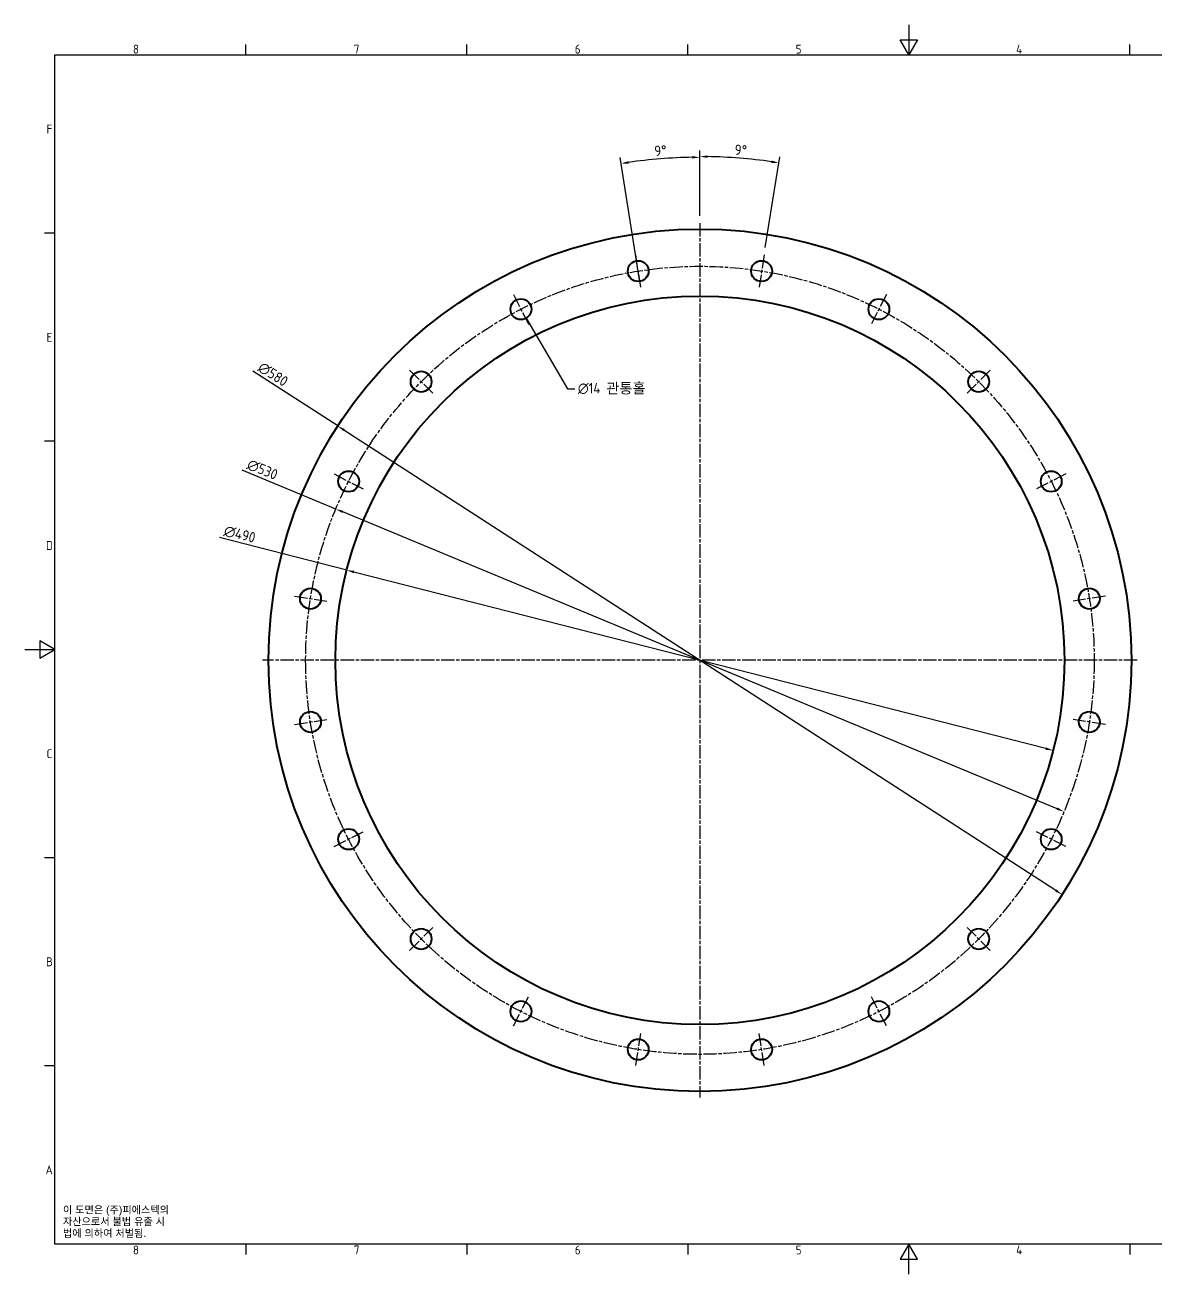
# Model space of a CAD drawing. Header units: millimetres. Extents: x 0 to 1188, y 0 to 840.
# Drawn here: x 0 to 760, y 0 to 840 of the extents above; entities that cross this region are included whole.
import ezdxf

# ---------------------------------------------------------------- set-up
doc = ezdxf.new("R2010")
doc.units = ezdxf.units.MM
doc.header["$LTSCALE"] = 2
doc.linetypes.add('CHAIN', pattern=[0.35429999999999995, 0.2362, -0.0295, 0.0591, -0.0295])
doc.layers.get('0').update_dxf_attribs({"color": 3, "lineweight": 25})
for name, color, linetype, lineweight in [('가시적인 것(ISO)', 3, 'Continuous', 40), ('경계(ISO)', 7, 'Continuous', 25), ('기호(ISO)', 5, 'Continuous', 25), ('중심 표식(ISO)', 1, 'Continuous', 25), ('중심선(ISO)', 1, 'Continuous', 25), ('치수(ISO)', 2, 'Continuous', 25)]:
    doc.layers.add(name, color=color, linetype=linetype, lineweight=lineweight)
doc.styles.add('문자 텍스트_M2B', font='isocp.shx')
doc.styles.add('문자 텍스트_PSTEK_POSCO', font='isocp.shx')
doc.styles.add('치수 텍스트_PSTEK_POSCO', font='isocp.shx')
doc.dimstyles.new('치수_PSTEK_POSCO', dxfattribs={"dimscale": 2, "dimtxt": 3.5, "dimasz": 2.5, "dimexe": 2, "dimexo": 2.5, "dimgap": 1, "dimtad": 1, "dimrnd": 1e-08, "dimdsep": 46, "dimtxsty": '치수 텍스트_PSTEK_POSCO', "dimcen": 0.09, "dimdle": 10, "dimclrd": 7, "dimclre": 7, "dimclrt": 2, "dimadec": 1, "dimazin": 2, "dimtfac": 1, "dimtmove": 0, "dimatfit": 3, "dimfxl": 0, "dimtolj": 1, "dimlwd": -1, "dimlwe": -1, "dimarcsym": 0})
doc.dimstyles.new('치수_PSTEK_POSCO$7', dxfattribs={"dimscale": 2, "dimtxt": 3.5, "dimasz": 2.5, "dimexe": 2, "dimexo": 2.5, "dimgap": 1, "dimtad": 1, "dimrnd": 1e-08, "dimdsep": 46, "dimtxsty": '치수 텍스트_PSTEK_POSCO', "dimcen": 0.09, "dimdle": 10, "dimclrd": 7, "dimclre": 7, "dimclrt": 2, "dimadec": 1, "dimazin": 2, "dimtfac": 1, "dimtmove": 0, "dimatfit": 3, "dimfxl": 0, "dimtolj": 1, "dimlwd": -1, "dimlwe": -1, "dimarcsym": 0})

# ---------------------------------------------------------------- blocks, each defined once
blk = doc.blocks.new('경계 Default Border')
at = {"layer": '경계(ISO)'}
for p, q in [((74.25000190734863, 410), (74.25000190734863, 413.4000015258789)), ((148.5000038146973, 410), (148.5000038146973, 413.4000015258789)), ((222.7499961853027, 410), (222.7499961853027, 413.4000015258789)), ((371.25, 410), (371.25, 413.4000015258789)), ((10, 350), (6.599999666213989, 350)), ((10, 280), (6.599999666213989, 280)), ((10, 140), (6.599999666213989, 140)), ((10, 70), (6.599999666213989, 70)), ((74.25000190734863, 10), (74.25000190734863, 6.599999666213989)), ((148.5000038146973, 10), (148.5000038146973, 6.599999666213989)), ((222.7499961853027, 10), (222.7499961853027, 6.599999666213989)), ((371.25, 10), (371.25, 6.599999666213989))]:
    blk.add_line(p, q, dxfattribs=at)
at = {"layer": '경계(ISO)', "flags": 128}
for points in [[(297.0000076293945, 420), (297.0000076293945, 410), (294.1132545471191, 415), (299.8867607116699, 415), (297.0000076293945, 410)], [(10, 10), (10, 410), (584.0000152587891, 410), (584.0000152587891, 10), (10, 10)], [(0, 210), (10, 210), (5, 212.8867530822754), (5, 207.1132469177246), (10, 210)], [(297.0000076293945, 0), (297.0000076293945, 10), (294.1132545471191, 5), (299.8867607116699, 5), (297.0000076293945, 10)]]:
    blk.add_lwpolyline(points, dxfattribs=at)
at = {"layer": '경계(ISO)', "color": 2, "char_height": 3.00000011920929, "attachment_point": 7, "style": '문자 텍스트_M2B'}
for s, insert in [('8', (36.26953946055972, 410.3713945155963)), ('7', (110.5195394605597, 410.3928486288991)), ('6', (184.7695394605597, 410.3713945155963)), ('5', (259.0195394605597, 410.3713945155963)), ('4', (333.0984701308117, 410.4)), ('F', (7.244539400955009, 383.4999999403954)), ('E', (7.244539400955009, 313.4713944559917)), ('D', (7.078270083685684, 243.4713944559917)), ('C', (7.244539400955009, 173.4713944559917)), ('B', (7.078270083685684, 103.4713944559917)), ('A', (6.914400698149937, 33.49284856929444)), ('8', (36.26953946055972, 6.57139439638704)), ('7', (110.5195394605597, 6.592848509689793)), ('6', (184.7695394605597, 6.57139439638704)), ('5', (259.0195394605597, 6.57139439638704)), ('4', (333.0984701308117, 6.59999988079071))]:
    blk.add_mtext(s, dxfattribs=dict(at, insert=insert))
blk = doc.blocks.new('*D24')
at = {"layer": 'Defpoints', "color": 0, "transparency": 16777216}
for p in [(210.1904031055179, 570.3147521003624), (697.088013376188, 255.1469918317867)]:
    blk.add_point(p, dxfattribs=at)
at = {"layer": '치수(ISO)', "color": 7, "transparency": 16777216}
for p, q in [((210.1904031055179, 570.3147521003624), (153.0918948662783, 607.2744918420178)), ((692.8906201841994, 257.8639552823779), (214.3877962975064, 567.5977886497712))]:
    blk.add_line(p, q, dxfattribs=at)
for points in [[(214.8406235392717, 568.2973541817694), (213.9349690557413, 566.8982231177731), (210.1904031055179, 570.3147521003624)], [(693.3434474259647, 258.563520814376), (692.4377929424343, 257.1643897503798), (697.088013376188, 255.1469918317867)]]:
    blk.add_solid(points, dxfattribs=at)
at = {"layer": '치수(ISO)', "color": 2, "transparency": 16777216, "insert": (157.759511938724, 610.8048389729688), "char_height": 7, "attachment_point": 4, "rotation": 327.08510600726595, "style": '치수 텍스트_PSTEK_POSCO'}
blk.add_mtext('\\A1;∅580', dxfattribs=at)
blk = doc.blocks.new('*D25')
at = {"layer": 'Defpoints', "color": 0, "transparency": 16777216}
for p in [(208.943079185626, 514.4599456146024), (698.3353372960798, 311.0017983175474)]:
    blk.add_point(p, dxfattribs=at)
at = {"layer": '치수(ISO)', "color": 7, "transparency": 16777216}
for p, q in [((208.943079185626, 514.4599456146024), (145.9154539962773, 540.6628199695614)), ((693.7184292006982, 312.9212148014819), (213.5599872810076, 512.5405291306677))]:
    blk.add_line(p, q, dxfattribs=at)
for points in [[(213.8798900283301, 513.3100138132315), (213.2400845336852, 511.7710444481041), (208.943079185626, 514.4599456146024)], [(694.0383319480206, 313.6906994840456), (693.3985264533758, 312.1517301189182), (698.3353372960798, 311.0017983175474)]]:
    blk.add_solid(points, dxfattribs=at)
at = {"layer": '치수(ISO)', "color": 2, "transparency": 16777216, "insert": (149.873575366758, 544.9736522809076), "char_height": 7, "attachment_point": 4, "rotation": 337.4255685557722, "style": '치수 텍스트_PSTEK_POSCO'}
blk.add_mtext('\\A1;∅530', dxfattribs=at)
blk = doc.blocks.new('*D26')
at = {"layer": 'Defpoints', "color": 0, "transparency": 16777216}
for p in [(216.258731880534, 473.356851899993), (691.0196846011722, 352.1048920321557)]:
    blk.add_point(p, dxfattribs=at)
at = {"layer": '치수(ISO)', "color": 7, "transparency": 16777216}
for p, q in [((216.258731880534, 473.356851899993), (130.6777975726701, 495.2138642610225)), ((686.1751850836147, 353.3421569287663), (221.1032313980915, 472.1195870033824))]:
    blk.add_line(p, q, dxfattribs=at)
for points in [[(221.3094422141933, 472.9270035896421), (220.8970205819898, 471.3121704171229), (216.258731880534, 473.356851899993)], [(686.3813958997164, 354.149573515026), (685.9689742675129, 352.5347403425068), (691.0196846011722, 352.1048920321557)]]:
    blk.add_solid(points, dxfattribs=at)
at = {"layer": '치수(ISO)', "color": 2, "transparency": 16777216, "insert": (133.9765887659648, 500.0479077716918), "char_height": 7, "attachment_point": 4, "rotation": 345.67315634464205, "style": '치수 텍스트_PSTEK_POSCO'}
blk.add_mtext('\\A1;∅490', dxfattribs=at)
blk = doc.blocks.new('*D27')
at = {"layer": 'Defpoints', "color": 0, "transparency": 16777216}
for p in [(435.9339083907198, 750.5681185036847), (453.6392082408531, 706.7308719660747), (413.9048541206346, 663.6037104772392), (453.6392082408531, 412.7308719660679)]:
    blk.add_point(p, dxfattribs=at)
at = {"layer": '치수(ISO)', "color": 7, "transparency": 16777216}
for p, q in [((413.1226817954334, 668.5421521802149), (400.0915538005225, 750.8174562960104)), ((453.6392082408531, 711.7308719660748), (453.6392082408531, 755.0317480969192))]:
    blk.add_line(p, q, dxfattribs=at)
blk.add_arc((453.6392082408531, 412.7308719660679), 338.3008761308513, 90.8468246028535, 98.15317539714626, dxfattribs=at)
for points in [[(405.785654756483, 746.7883449501173), (405.5371025837952, 748.4363739532694), (400.7172916606834, 746.8667029336299)], [(448.6331865419759, 751.8281093182352), (448.6455029944614, 750.1614881606903), (453.6392082408531, 751.0317480969192)]]:
    blk.add_solid(points, dxfattribs=at)
at = {"layer": '치수(ISO)', "color": 2, "transparency": 16777216, "insert": (423.0311638830511, 755.1859433109623), "char_height": 7, "attachment_point": 4, "rotation": 4.499999999999898, "style": '치수 텍스트_PSTEK_POSCO'}
blk.add_mtext('\\A1;9°', dxfattribs=at)
blk = doc.blocks.new('*D28')
at = {"layer": 'Defpoints', "color": 0, "transparency": 16777216}
for p in [(489.0482855647406, 749.6257386132881), (453.6392082408531, 706.7308719660747), (496.8151205919569, 685.3328539703324), (453.6392082408531, 412.7308719660777)]:
    blk.add_point(p, dxfattribs=at)
at = {"layer": '치수(ISO)', "color": 7, "transparency": 16777216}
for p, q in [((453.6392082408532, 711.7308719660747), (453.6392082408531, 755.4814497222947)), ((497.597292917158, 690.2712956733081), (507.2572115143777, 751.2616213481404))]:
    blk.add_line(p, q, dxfattribs=at)
blk.add_arc((453.6392082408531, 412.7308719660777), 338.7505777562169, 81.84570039718712, 89.15429960281277, dxfattribs=at)
for points in [[(458.6329220247289, 750.6112387770786), (458.6452221267517, 752.2778600553742), (453.6392082408531, 751.4814497222947)], [(501.8116781306653, 748.8805862902963), (501.5631097899264, 747.2325597256561), (506.6314736542167, 747.3108679857596)]]:
    blk.add_solid(points, dxfattribs=at)
at = {"layer": '치수(ISO)', "color": 2, "transparency": 16777216, "insert": (477.0150587692592, 756.2062215014814), "char_height": 7, "attachment_point": 4, "rotation": 355.5, "style": '치수 텍스트_PSTEK_POSCO'}
blk.add_mtext('\\A1;9°', dxfattribs=at)

msp = doc.modelspace()

# ---------------------------------------------------------------- linework, layer by layer
at = {"layer": '가시적인 것(ISO)'}
for centre, radius in [((453.6392082408531, 412.7308719660746), 290), ((412.1840750051921, 674.4682822237859), 7.000000000000001), ((495.0943414765143, 674.4682822237859), 7.000000000000001), ((453.6392082408531, 412.7308719660746), 245), ((333.3317258098734, 648.8476008759919), 7.000000000000001), ((573.946690671833, 648.8476008759917), 7.000000000000001), ((266.2559112264183, 600.1141689805096), 7.000000000000001), ((641.0225052552881, 600.1141689805095), 7.000000000000001), ((217.522479330936, 533.0383543970545), 7.000000000000001), ((689.7559371507704, 533.0383543970543), 7.000000000000001), ((191.9017979831419, 454.1860052017358), 7.000000000000001), ((715.3766184985643, 454.1860052017356), 7.000000000000001), ((191.9017979831419, 371.2757387304135), 7.000000000000001), ((715.3766184985643, 371.2757387304134), 7.000000000000001), ((217.5224793309359, 292.4233895350949), 7.000000000000001), ((689.7559371507703, 292.4233895350948), 7.000000000000001), ((266.2559112264182, 225.3475749516398), 7.000000000000001), ((641.022505255288, 225.3475749516397), 7.000000000000001), ((333.3317258098732, 176.6141430561575), 7.000000000000001), ((573.9466906718328, 176.6141430561574), 7.000000000000001), ((412.1840750051919, 150.9934617083634), 7.000000000000001), ((495.0943414765142, 150.9934617083634), 7.000000000000001)]:
    msp.add_circle(centre, radius, dxfattribs=at)
at = {"layer": '중심 표식(ISO)', "linetype": 'CHAIN', "ltscale": 19.05165100097656}
for p, q in [((453.6392082408531, 706.7308719660747), (453.6392082408531, 118.7308719660746)), ((413.9048541206346, 663.6037104772392), (410.4632958897496, 685.3328539703324)), ((496.8151205919569, 685.3328539703324), (493.3735623610718, 663.6037104772392)), ((328.3378303127384, 658.648672642064), (338.3256213070084, 639.0465291099199)), ((578.940586168968, 658.6486726420638), (568.9527951746979, 639.0465291099197)), ((258.4777366333662, 607.8923435735617), (274.0340858194702, 592.3359943874575)), ((648.8006798483401, 607.8923435735614), (633.2443306622362, 592.3359943874574)), ((207.7214075648639, 538.0322498941895), (227.323551097008, 528.0444588999195)), ((699.5570089168425, 538.0322498941892), (679.9548653846983, 528.0444588999193)), ((181.0372262365954, 455.9067843171784), (202.7663697296884, 452.4652260862933)), ((726.2411902451108, 455.9067843171781), (704.5120467520178, 452.4652260862931)), ((747.6392082408531, 412.7308719660746), (159.6392082408531, 412.7308719660746)), ((181.0372262365954, 369.554959614971), (202.7663697296884, 372.9965178458561)), ((726.2411902451108, 369.5549596149708), (704.5120467520178, 372.9965178458559)), ((207.7214075648638, 287.42949403796), (227.3235510970079, 297.41728503223)), ((699.5570089168423, 287.4294940379597), (679.9548653846982, 297.4172850322298)), ((258.4777366333661, 217.5694003585878), (274.0340858194701, 233.1257495446918)), ((648.80067984834, 217.5694003585876), (633.2443306622359, 233.1257495446917)), ((328.3378303127382, 166.8130712900854), (338.3256213070082, 186.4152148222295)), ((578.9405861689678, 166.8130712900853), (568.9527951746978, 186.4152148222294)), ((410.4632958897494, 140.1288899618169), (413.9048541206345, 161.8580334549099)), ((496.8151205919568, 140.1288899618169), (493.3735623610716, 161.8580334549099))]:
    msp.add_line(p, q, dxfattribs=at)
at = {"layer": '중심선(ISO)', "linetype": 'CHAIN', "ltscale": 19.05165100097656}
msp.add_circle((453.6392082408529, 412.7308719660749), 264.9999999999995, dxfattribs=at)

# ---------------------------------------------------------------- block references
at = {"xscale": 2, "yscale": 2, "zscale": 2}
msp.add_blockref('경계 Default Border', (0, 0), dxfattribs=at)

# ---------------------------------------------------------------- texts
at = {"layer": '기호(ISO)', "color": 2, "attachment_point": 4}
for s, insert, char_height, width, line_spacing_factor, style in [('{\\fisocp|b0|i0;\\H7.0000;\\fAIGDT|b0|i0;\\H7.0000;n\\fisocp|b0|i0;\\H7.0000;14 관통홀}', (371.6051619348164, 595.3775613299408), 6.99999988079071, 54.01707729101183, 0.612500011920929, '치수 텍스트_PSTEK_POSCO'), ('{\\fArial|b0|i0;\\H5.0000;이 도면은 (주)피에스텍의\\P자산으로서 불법 유출 시 \\P법에 의하여 처벌됨.}', (25.51015550592614, 35.02927640960483), 5, 78.61220749086536, 0.9442214965820312, '문자 텍스트_PSTEK_POSCO')]:
    msp.add_mtext(s, dxfattribs=dict(at, insert=insert, char_height=char_height, width=width, line_spacing_factor=line_spacing_factor, style=style))

# ---------------------------------------------------------------- dimensions: what is measured, and where the dimension line sits
at = {"layer": '치수(ISO)', "color": 7}
for base, center, p1, p2, picture, middle in [((435.9339083907198, 750.5681185036847), (453.6392082408531, 412.7308719660679), (453.6392082408531, 706.7308719660747), (413.9048541206346, 663.6037104772392), '*D27', (427.0964274156892, 749.9888793980174)), ((489.0482855647406, 749.6257386132881), (453.6392082408531, 412.7308719660778), (496.8151205919569, 685.3328539703324), (453.6392082408531, 706.7308719660747), '*D28', (480.2172722488909, 750.437194743362))]:
    dim = msp.add_angular_dim_3p(base=base, center=center, p1=p1, p2=p2, dimstyle='치수_PSTEK_POSCO', override={"dimadec": 1, "dimtp": 0, "dimtm": -0, "dimtdec": 2}, dxfattribs=at)
    dim.commit()
    dim.dimension.update_dxf_attribs({"geometry": picture, "text_midpoint": middle, "dimtype": 165})
for p1, p2, override, picture, middle in [((697.088013376188, 255.1469918317867), (210.1904031055179, 570.3147521003624), {"dimdec": 2, "dimlfac": 1, "dimtp": 0, "dimtm": -0, "dimtdec": 2, "dimatfit": 2}, '*D24', (162.7062387997387, 601.0511480012543)), ((698.3353372960798, 311.0017983175474), (208.943079185626, 514.4599456146024), {"dimdec": 2, "dimlfac": 0.9999999999999993, "dimtp": 0, "dimtm": -0, "dimtdec": 2, "dimatfit": 2}, '*D25', (156.4907182871949, 536.2662982752581)), ((691.0196846011722, 352.1048920321557), (216.258731880534, 473.356851899993), {"dimdec": 2, "dimlfac": 1.000000000000001, "dimtp": 0, "dimtm": -0, "dimtdec": 2, "dimatfit": 2}, '*D26', (142.125336428366, 492.2902107592716))]:
    dim = msp.add_diameter_dim_2p(p1=p1, p2=p2, dimstyle='치수_PSTEK_POSCO', override=override, dxfattribs=at)
    dim.commit()
    dim.dimension.update_dxf_attribs({"geometry": picture, "text_midpoint": middle, "dimtype": 163})

# ---------------------------------------------------------------- leaders
at = {"layer": '기호(ISO)', "color": 7, "annotation_type": 0, "has_hookline": 1, "hookline_direction": 0, "text_width": 48.54332536557922}
msp.add_leader([(336.8317258098745, 642.7854230495016), (364.6051619348164, 595.3775613299408), (369.6051619348164, 595.3775613299408)], dimstyle='치수_PSTEK_POSCO$7', override={"dimtad": 0}, dxfattribs=at)

doc.saveas('drawing.dxf')
